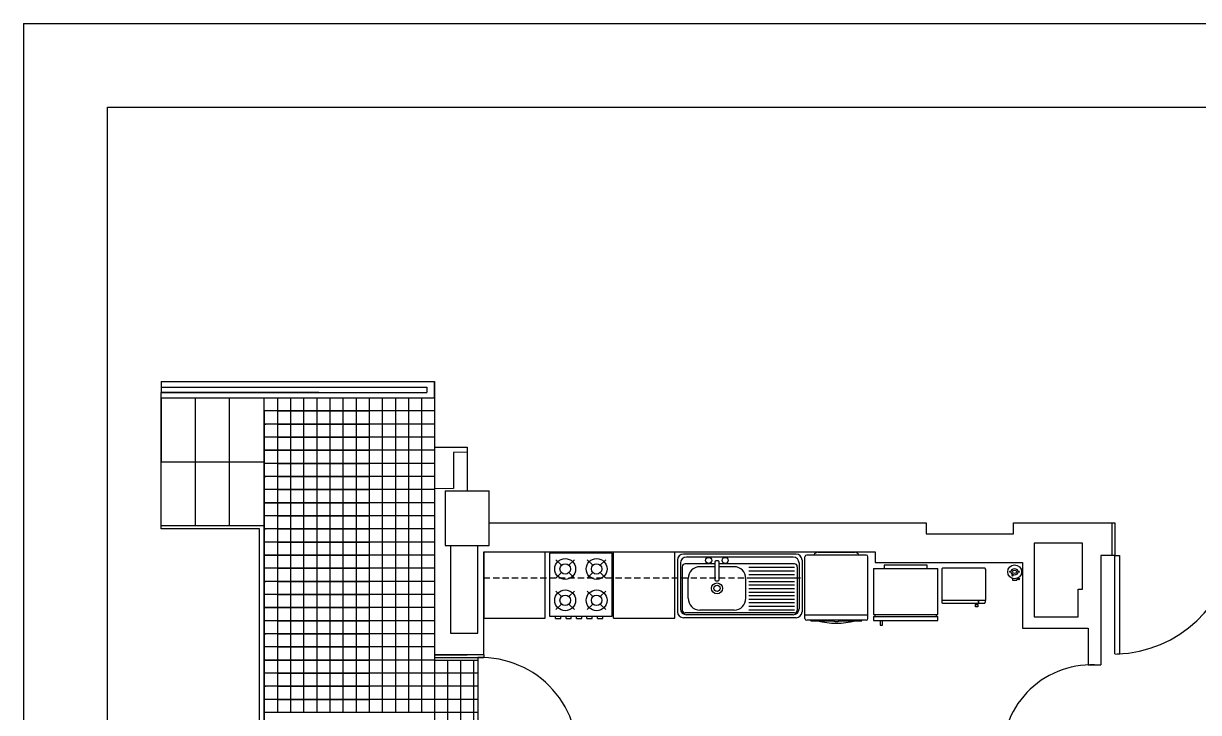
# Model space of a CAD drawing. Header units: millimetres. Extents: x 2377 to 4712, y -254 to 3188.
# Drawn here: x 3794.7 to 4005.4, y 1121.2 to 1244.8 of the extents above; entities that cross this region are included whole.
import ezdxf

# ---------------------------------------------------------------- set-up
doc = ezdxf.new("R2010")
doc.units = ezdxf.units.MM
doc.linetypes.add('DASHED2', pattern=[0.375, 0.25, -0.125])
doc.layers.add('Mobiliario', color=254, linetype='Continuous')
doc.layers.add('www.dwgautocad.com', color=7, linetype='Continuous')

# ---------------------------------------------------------------- blocks, each defined once
blk = doc.blocks.new('cl08-2')
for p, q in [((-0.439, 0), (-0.439, -0.879)), ((0.439, 0), (-0.439, 0)), ((0.439, -0.879), (0.439, 0)), ((-0.271, -0.168), (-0.349, -0.09)), ((-0.09, -0.09), (-0.168, -0.168)), ((0.168, -0.168), (0.09, -0.09)), ((0.271, -0.168), (0.349, -0.09)), ((-0.271, -0.271), (-0.349, -0.349)), ((-0.09, -0.349), (-0.168, -0.271)), ((0.09, -0.349), (0.168, -0.271)), ((0.349, -0.349), (0.271, -0.271)), ((-0.271, -0.607), (-0.349, -0.529)), ((-0.168, -0.607), (-0.09, -0.529)), ((0.168, -0.607), (0.09, -0.529)), ((0.271, -0.607), (0.349, -0.529)), ((-0.349, -0.788), (-0.271, -0.711)), ((-0.09, -0.788), (-0.168, -0.711)), ((0.09, -0.788), (0.168, -0.711)), ((0.349, -0.788), (0.271, -0.711)), ((-0.439, -0.879), (0.439, -0.879)), ((-0.354, -0.915), (-0.354, -0.879)), ((-0.354, -0.915), (-0.281, -0.915)), ((-0.281, -0.915), (-0.281, -0.879)), ((-0.208, -0.915), (-0.208, -0.879)), ((-0.208, -0.915), (-0.134, -0.915)), ((-0.134, -0.915), (-0.134, -0.879)), ((-0.061, -0.915), (-0.061, -0.879)), ((-0.061, -0.915), (0.012, -0.915)), ((0.012, -0.915), (0.012, -0.879)), ((0.085, -0.915), (0.085, -0.879)), ((0.085, -0.915), (0.159, -0.915)), ((0.159, -0.915), (0.159, -0.879)), ((0.232, -0.915), (0.232, -0.879)), ((0.232, -0.915), (0.305, -0.915)), ((0.305, -0.915), (0.305, -0.879))]:
    blk.add_line(p, q)
for centre, radius in [((-0.22, -0.22), 0.146), ((-0.22, -0.22), 0.0732), ((0.22, -0.22), 0.146), ((0.22, -0.22), 0.0732), ((-0.22, -0.659), 0.146), ((-0.22, -0.659), 0.0732), ((0.22, -0.659), 0.146), ((0.22, -0.659), 0.0732)]:
    blk.add_circle(centre, radius)
blk = doc.blocks.new('cl25-14')
at = {"layer": 'www.dwgautocad.com', "color": 0}
for p, q in [((0.478, 0.539), (-0.478, 0.539)), ((0.453, 0.514), (-0.453, 0.514)), ((-0.528, 0.489), (-0.528, 0.05)), ((-0.503, 0.464), (-0.503, 0.075)), ((-0.488, 0.4322), (-0.488, 0.065)), ((-0.2125, 0.4572), (-0.463, 0.4572)), ((-0.2125, 0.4322), (-0.338, 0.4322)), ((-0.2125, 0.4711), (-0.2125, 0.3223)), ((-0.1835, 0.4811), (-0.2025, 0.4811)), ((-0.1735, 0.3223), (-0.1735, 0.4711)), ((0.463, 0.4572), (-0.1735, 0.4572)), ((-0.048, 0.4322), (-0.1735, 0.4322)), ((0.463, 0.425), (0.077, 0.425)), ((0.488, 0.4322), (0.488, 0.065)), ((0.503, 0.464), (0.503, 0.075)), ((0.528, 0.489), (0.528, 0.05)), ((-0.438, 0.165), (-0.438, 0.3322)), ((-0.2025, 0.3123), (-0.1835, 0.3123)), ((0.052, 0.165), (0.052, 0.3322)), ((0.463, 0.395), (0.077, 0.395)), ((0.463, 0.365), (0.077, 0.365)), ((0.463, 0.335), (0.077, 0.335)), ((0.463, 0.305), (0.077, 0.305)), ((0.463, 0.275), (0.077, 0.275)), ((0.463, 0.245), (0.077, 0.245)), ((0.463, 0.215), (0.077, 0.215)), ((0.463, 0.185), (0.077, 0.185)), ((0.463, 0.155), (0.077, 0.155)), ((0.463, 0.125), (0.077, 0.125)), ((0.478, 0), (-0.478, 0)), ((0.463, 0.04), (-0.463, 0.04)), ((0.453, 0.025), (-0.453, 0.025)), ((-0.048, 0.065), (-0.338, 0.065)), ((0.463, 0.095), (0.077, 0.095)), ((0.463, 0.065), (0.077, 0.065))]:
    blk.add_line(p, q, dxfattribs=at)
for centre, radius in [((-0.264, 0.4859), 0.026), ((-0.1238, 0.4859), 0.026), ((-0.193, 0.2486), 0.0463), ((-0.193, 0.2486), 0.0263)]:
    blk.add_circle(centre, radius, dxfattribs=at)
for centre, radius, start, end in [((-0.478, 0.489), 0.05, 90, 180), ((-0.453, 0.464), 0.05, 90, 180), ((0.453, 0.464), 0.05, 0, 90), ((0.478, 0.489), 0.05, 0, 90), ((-0.463, 0.4322), 0.025, 90, 180), ((-0.338, 0.3322), 0.1, 90, 180), ((-0.2025, 0.4711), 0.01, 90, 180), ((-0.1835, 0.4711), 0.01, 0, 90), ((-0.048, 0.3322), 0.1, 0, 90), ((0.463, 0.4322), 0.025, 0, 90), ((-0.2025, 0.3223), 0.01, 180, 270), ((-0.1835, 0.3223), 0.01, 270, 0), ((-0.338, 0.165), 0.1, 180, 270), ((-0.048, 0.165), 0.1, 270, 0), ((-0.478, 0.05), 0.05, 180, 270), ((-0.453, 0.075), 0.05, 180, 270), ((-0.463, 0.065), 0.025, 180, 270), ((0.453, 0.075), 0.05, 270, 0), ((0.463, 0.065), 0.025, 270, 0), ((0.478, 0.05), 0.05, 270, 0)]:
    blk.add_arc(centre, radius, start, end, dxfattribs=at)
blk = doc.blocks.new('cl03b-planta')
for p, q in [((0.392, 2.874), (0.392, 3.548)), ((1.063, 3.568), (0.412, 3.568)), ((0.536, 3.598), (0.938, 3.598)), ((1.083, 2.874), (1.083, 3.548)), ((1.083, 2.911), (0.392, 2.911)), ((1.063, 2.854), (0.412, 2.854)), ((0.459, 2.846), (0.459, 2.854)), ((0.459, 2.846), (0.709, 2.846)), ((0.765, 2.846), (1.016, 2.846)), ((1.016, 2.846), (1.016, 2.854))]:
    blk.add_line(p, q)
for points in [[(0.712, 2.854), (0.709, 2.844)], [(0.762, 2.854), (0.765, 2.844)]]:
    blk.add_lwpolyline(points)
for centre, radius, start, end in [((0.412, 3.548), 0.02, 90, 180), ((0.536, 3.548), 0.05, 90, 156.5268), ((0.938, 3.548), 0.05, 23.4732, 90), ((1.063, 3.548), 0.02, 0, 90), ((0.412, 2.874), 0.02, 180, 270), ((0.737, 3.664), 0.843, 255.9297, 284.0703), ((0.737, 2.907), 0.0686, 245.6647, 294.3353), ((1.063, 2.874), 0.02, 270, 0)]:
    blk.add_arc(centre, radius, start, end)
blk = doc.blocks.new('CL-27-PLANTA-www.dwgautocad.com')
at = {"layer": 'www.dwgautocad.com', "ltscale": 0.3}
for p, q in [((9.724, 1.63), (9.689, 1.63)), ((9.689, 1.63), (9.689, 1.56)), ((9.724, 1.56), (9.724, 1.63)), ((9.828, 1.56), (8.843, 1.56)), ((8.843, 1.56), (8.843, 1.499)), ((9.828, 1.499), (8.843, 1.499)), ((9.828, 1.466), (8.843, 1.466)), ((8.843, 1.466), (8.843, 0.764)), ((8.863, 1.499), (8.863, 1.466)), ((9.808, 1.466), (9.808, 1.499)), ((9.828, 1.499), (9.828, 1.56)), ((9.828, 0.764), (9.828, 1.466)), ((9.828, 0.764), (8.843, 0.764)), ((9.005, 0.764), (9.005, 0.714)), ((9.665, 0.714), (9.665, 0.764)), ((9.005, 0.714), (9.665, 0.714))]:
    blk.add_line(p, q, dxfattribs=at)
blk = doc.blocks.new('IN04-3')
at = {"color": 0}
for p, q in [((-0.065, -0.2), (-0.065, -0.25)), ((-0.065, -0.25), (0.065, -0.25)), ((0.065, -0.2), (0.065, -0.25)), ((0.094, -0.188), (0.101, -0.201)), ((0.116, -0.175), (0.123, -0.188))]:
    blk.add_line(p, q, dxfattribs=at)
for centre, radius in [((0, 0), 0.21), ((-0.13, 0), 0.015), ((-0.13, 0), 0.0125), ((-0.13, 0), 0.0125), ((0, 0), 0.1), ((0, 0), 0.055), ((0.13, 0), 0.015), ((0.13, 0), 0.0125), ((0.13, 0), 0.0125), ((-0.065, -0.113), 0.018), ((-0.065, -0.113), 0.015), ((0.123, -0.213), 0.025), ((0.125, -0.216), 0.0175)]:
    blk.add_circle(centre, radius, dxfattribs=at)

msp = doc.modelspace()

# ---------------------------------------------------------------- linework, layer by layer
at = {"transparency": 33554687}
for p, q in [((3794.7, 1244.79), (4214.7, 1244.79)), ((3794.7, 1244.79), (3794.7, 947.79)), ((3794.7, 1244.79), (3794.7, 1229.79)), ((3809.75, 967.79), (3809.75, 1229.79)), ((3809.75, 1229.79), (4205.24, 1229.79)), ((3819.38, 1180.55), (3819.38, 1178.59)), ((3819.38, 1180.55), (3868.38, 1180.55)), ((3868.38, 1177.63), (3868.38, 1180.55)), ((3868.38, 1180.55), (3868.38, 1168.79)), ((3868.38, 1180.55), (3868.38, 1168.79)), ((3868.38, 1180.55), (3868.38, 1131.56)), ((3819.38, 1179.56), (3847.64, 1179.56)), ((3819.38, 1179.56), (3867.06, 1179.56)), ((3819.38, 1179.56), (3867.05, 1179.56)), ((3847.64, 1178.61), (3819.38, 1178.61)), ((3819.38, 1178.61), (3867.05, 1178.61)), ((3819.38, 1177.64), (3819.38, 1178.61)), ((3867.05, 1179.56), (3867.05, 1178.61)), ((3819.38, 1154.12), (3819.38, 1177.64)), ((3819.38, 1177.64), (3837.88, 1177.64)), ((3819.38, 1177.64), (3819.38, 1166.17)), ((3819.38, 1177.63), (3868.38, 1177.63)), ((3825.52, 1154.71), (3825.52, 1177.64)), ((3831.65, 1154.71), (3831.65, 1177.64)), ((3837.88, 1014.97), (3837.88, 1177.64)), ((3837.88, 1177.64), (3840.23, 1177.64)), ((3840.23, 1177.64), (3840.23, 1175.28)), ((3840.23, 1177.64), (3842.58, 1177.64)), ((3842.58, 1177.64), (3842.58, 1175.28)), ((3842.58, 1177.64), (3844.93, 1177.64)), ((3844.93, 1177.64), (3844.93, 1175.28)), ((3844.93, 1177.64), (3847.28, 1177.64)), ((3847.28, 1177.64), (3847.28, 1175.28)), ((3847.28, 1177.64), (3849.64, 1177.64)), ((3849.64, 1177.64), (3849.64, 1175.28)), ((3849.64, 1177.64), (3851.99, 1177.64)), ((3851.99, 1177.64), (3851.99, 1175.28)), ((3851.99, 1177.64), (3854.34, 1177.64)), ((3854.34, 1177.64), (3854.34, 1175.28)), ((3854.34, 1177.64), (3856.69, 1177.64)), ((3856.69, 1177.64), (3856.69, 1175.28)), ((3859.04, 1177.64), (3859.04, 1175.28)), ((3861.4, 1177.64), (3861.4, 1175.28)), ((3863.75, 1177.64), (3863.75, 1175.28)), ((3866.1, 1177.64), (3866.1, 1175.28)), ((3840.23, 1175.28), (3837.88, 1175.28)), ((3837.88, 1175.28), (3837.88, 1172.93)), ((3842.58, 1175.28), (3840.23, 1175.28)), ((3840.23, 1175.28), (3840.23, 1172.93)), ((3840.23, 1175.28), (3842.58, 1175.28)), ((3844.93, 1175.28), (3842.58, 1175.28)), ((3842.58, 1175.28), (3842.58, 1172.93)), ((3842.58, 1175.28), (3844.93, 1175.28)), ((3847.28, 1175.28), (3844.93, 1175.28)), ((3844.93, 1175.28), (3844.93, 1172.93)), ((3844.93, 1175.28), (3847.28, 1175.28)), ((3849.64, 1175.28), (3847.28, 1175.28)), ((3847.28, 1175.28), (3847.28, 1172.93)), ((3847.28, 1175.28), (3849.64, 1175.28)), ((3851.99, 1175.28), (3849.64, 1175.28)), ((3849.64, 1175.28), (3849.64, 1172.93)), ((3849.64, 1175.28), (3851.99, 1175.28)), ((3854.34, 1175.28), (3851.99, 1175.28)), ((3851.99, 1175.28), (3851.99, 1172.93)), ((3851.99, 1175.28), (3854.34, 1175.28)), ((3856.69, 1175.28), (3854.34, 1175.28)), ((3854.34, 1175.28), (3854.34, 1172.93)), ((3854.34, 1175.28), (3856.69, 1175.28)), ((3859.04, 1175.28), (3856.69, 1175.28)), ((3856.69, 1175.28), (3856.69, 1172.93)), ((3861.4, 1175.28), (3859.04, 1175.28)), ((3859.04, 1175.28), (3859.04, 1172.93)), ((3863.75, 1175.28), (3861.4, 1175.28)), ((3861.4, 1175.28), (3861.4, 1172.93)), ((3866.1, 1175.28), (3863.75, 1175.28)), ((3863.75, 1175.28), (3863.75, 1172.93)), ((3868.38, 1175.28), (3866.1, 1175.28)), ((3866.1, 1175.28), (3866.1, 1172.93)), ((3837.88, 1172.93), (3838.18, 1172.93)), ((3840.23, 1172.93), (3837.88, 1172.93)), ((3837.88, 1172.93), (3837.88, 1170.58)), ((3837.88, 1172.93), (3837.88, 1168.23)), ((3842.58, 1172.93), (3840.23, 1172.93)), ((3840.23, 1172.93), (3840.23, 1170.58)), ((3840.23, 1172.93), (3842.58, 1172.93)), ((3844.93, 1172.93), (3842.58, 1172.93)), ((3842.58, 1172.93), (3842.58, 1170.58)), ((3842.58, 1172.93), (3844.93, 1172.93)), ((3847.28, 1172.93), (3844.93, 1172.93)), ((3844.93, 1172.93), (3844.93, 1170.58)), ((3844.93, 1172.93), (3847.28, 1172.93)), ((3849.64, 1172.93), (3847.28, 1172.93)), ((3847.28, 1172.93), (3847.28, 1170.58)), ((3847.28, 1172.93), (3849.64, 1172.93)), ((3851.99, 1172.93), (3849.64, 1172.93)), ((3849.64, 1172.93), (3849.64, 1170.58)), ((3849.64, 1172.93), (3851.99, 1172.93)), ((3854.34, 1172.93), (3851.99, 1172.93)), ((3851.99, 1172.93), (3851.99, 1170.58)), ((3851.99, 1172.93), (3854.34, 1172.93)), ((3856.69, 1172.93), (3854.34, 1172.93)), ((3854.34, 1172.93), (3854.34, 1170.58)), ((3854.34, 1172.93), (3856.69, 1172.93)), ((3859.04, 1172.93), (3856.69, 1172.93)), ((3856.69, 1172.93), (3856.69, 1170.58)), ((3861.4, 1172.93), (3859.04, 1172.93)), ((3859.04, 1172.93), (3859.04, 1170.58)), ((3863.75, 1172.93), (3861.4, 1172.93)), ((3861.4, 1172.93), (3861.4, 1170.58)), ((3866.1, 1172.93), (3863.75, 1172.93)), ((3863.75, 1172.93), (3863.75, 1170.58)), ((3868.38, 1172.93), (3866.1, 1172.93)), ((3866.1, 1172.93), (3866.1, 1170.58)), ((3840.23, 1170.58), (3837.88, 1170.58)), ((3842.58, 1170.58), (3840.23, 1170.58)), ((3840.23, 1170.58), (3840.23, 1168.23)), ((3840.23, 1170.58), (3842.58, 1170.58)), ((3844.93, 1170.58), (3842.58, 1170.58)), ((3842.58, 1170.58), (3842.58, 1168.23)), ((3842.58, 1170.58), (3844.93, 1170.58)), ((3847.28, 1170.58), (3844.93, 1170.58)), ((3844.93, 1170.58), (3844.93, 1168.23)), ((3844.93, 1170.58), (3847.28, 1170.58)), ((3849.64, 1170.58), (3847.28, 1170.58)), ((3847.28, 1170.58), (3847.28, 1168.23)), ((3847.28, 1170.58), (3849.64, 1170.58)), ((3851.99, 1170.58), (3849.64, 1170.58)), ((3849.64, 1170.58), (3849.64, 1168.23)), ((3849.64, 1170.58), (3851.99, 1170.58)), ((3854.34, 1170.58), (3851.99, 1170.58)), ((3851.99, 1170.58), (3851.99, 1168.23)), ((3851.99, 1170.58), (3854.34, 1170.58)), ((3856.69, 1170.58), (3854.34, 1170.58)), ((3854.34, 1170.58), (3854.34, 1168.23)), ((3854.34, 1170.58), (3856.69, 1170.58)), ((3859.04, 1170.58), (3856.69, 1170.58)), ((3856.69, 1170.58), (3856.69, 1168.23)), ((3861.4, 1170.58), (3859.04, 1170.58)), ((3859.04, 1170.58), (3859.04, 1168.23)), ((3863.75, 1170.58), (3861.4, 1170.58)), ((3861.4, 1170.58), (3861.4, 1168.23)), ((3866.1, 1170.58), (3863.75, 1170.58)), ((3863.75, 1170.58), (3863.75, 1168.23)), ((3868.38, 1170.58), (3866.1, 1170.58)), ((3866.1, 1170.58), (3866.1, 1168.23)), ((3840.23, 1168.23), (3837.88, 1168.23)), ((3837.88, 1168.23), (3837.88, 1158.82)), ((3837.88, 1168.23), (3840.23, 1168.23)), ((3842.58, 1168.23), (3840.23, 1168.23)), ((3840.23, 1168.23), (3840.23, 1165.88)), ((3840.23, 1168.23), (3842.58, 1168.23)), ((3844.93, 1168.23), (3842.58, 1168.23)), ((3842.58, 1168.23), (3842.58, 1165.88)), ((3842.58, 1168.23), (3844.93, 1168.23)), ((3847.28, 1168.23), (3844.93, 1168.23)), ((3844.93, 1168.23), (3844.93, 1165.88)), ((3844.93, 1168.23), (3847.28, 1168.23)), ((3849.64, 1168.23), (3847.28, 1168.23)), ((3847.28, 1168.23), (3847.28, 1165.88)), ((3847.28, 1168.23), (3849.64, 1168.23)), ((3851.99, 1168.23), (3849.64, 1168.23)), ((3849.64, 1168.23), (3849.64, 1165.88)), ((3849.64, 1168.23), (3851.99, 1168.23)), ((3854.34, 1168.23), (3851.99, 1168.23)), ((3851.99, 1168.23), (3851.99, 1165.88)), ((3851.99, 1168.23), (3854.34, 1168.23)), ((3856.69, 1168.23), (3854.34, 1168.23)), ((3854.34, 1168.23), (3854.34, 1165.88)), ((3854.34, 1168.23), (3856.69, 1168.23)), ((3859.04, 1168.23), (3856.69, 1168.23)), ((3856.69, 1168.23), (3856.69, 1165.88)), ((3861.4, 1168.23), (3859.04, 1168.23)), ((3859.04, 1168.23), (3859.04, 1165.88)), ((3863.75, 1168.23), (3861.4, 1168.23)), ((3861.4, 1168.23), (3861.4, 1165.88)), ((3866.1, 1168.23), (3863.75, 1168.23)), ((3863.75, 1168.23), (3863.75, 1165.88)), ((3868.38, 1168.23), (3866.1, 1168.23)), ((3866.1, 1168.23), (3866.1, 1165.88)), ((3868.38, 1168.79), (3874.26, 1168.79)), ((3874.27, 1167.92), (3871.81, 1167.85)), ((3871.81, 1167.85), (3871.81, 1161.36)), ((3874.26, 1168.79), (3874.26, 1160.95)), ((3874.26, 1168.79), (3874.26, 1160.95)), ((3819.38, 1166.17), (3837.88, 1166.17)), ((3840.23, 1165.88), (3837.88, 1165.88)), ((3837.88, 1165.88), (3837.88, 1163.52)), ((3842.58, 1165.88), (3840.23, 1165.88)), ((3840.23, 1165.88), (3840.23, 1163.52)), ((3840.23, 1165.88), (3842.58, 1165.88)), ((3844.93, 1165.88), (3842.58, 1165.88)), ((3842.58, 1165.88), (3842.58, 1163.52)), ((3842.58, 1165.88), (3844.93, 1165.88)), ((3847.28, 1165.88), (3844.93, 1165.88)), ((3844.93, 1165.88), (3844.93, 1163.52)), ((3844.93, 1165.88), (3847.28, 1165.88)), ((3849.64, 1165.88), (3847.28, 1165.88)), ((3847.28, 1165.88), (3847.28, 1163.52)), ((3847.28, 1165.88), (3849.64, 1165.88)), ((3851.99, 1165.88), (3849.64, 1165.88)), ((3849.64, 1165.88), (3849.64, 1163.52)), ((3849.64, 1165.88), (3851.99, 1165.88)), ((3854.34, 1165.88), (3851.99, 1165.88)), ((3851.99, 1165.88), (3851.99, 1163.52)), ((3851.99, 1165.88), (3854.34, 1165.88)), ((3856.69, 1165.88), (3854.34, 1165.88)), ((3854.34, 1165.88), (3854.34, 1163.52)), ((3854.34, 1165.88), (3856.69, 1165.88)), ((3859.04, 1165.88), (3856.69, 1165.88)), ((3856.69, 1165.88), (3856.69, 1163.52)), ((3861.4, 1165.88), (3859.04, 1165.88)), ((3859.04, 1165.88), (3859.04, 1163.52)), ((3863.75, 1165.88), (3861.4, 1165.88)), ((3861.4, 1165.88), (3861.4, 1163.52)), ((3866.1, 1165.88), (3863.75, 1165.88)), ((3863.75, 1165.88), (3863.75, 1163.52)), ((3868.38, 1165.88), (3866.1, 1165.88)), ((3866.1, 1165.88), (3866.1, 1163.52)), ((3837.88, 1163.52), (3838.18, 1163.52)), ((3840.23, 1163.52), (3837.88, 1163.52)), ((3837.88, 1163.52), (3837.88, 1161.17)), ((3837.88, 1163.52), (3837.88, 1158.82)), ((3842.58, 1163.52), (3840.23, 1163.52)), ((3840.23, 1163.52), (3840.23, 1161.17)), ((3840.23, 1163.52), (3842.58, 1163.52)), ((3844.93, 1163.52), (3842.58, 1163.52)), ((3842.58, 1163.52), (3842.58, 1161.17)), ((3842.58, 1163.52), (3844.93, 1163.52)), ((3847.28, 1163.52), (3844.93, 1163.52)), ((3844.93, 1163.52), (3844.93, 1161.17)), ((3844.93, 1163.52), (3847.28, 1163.52)), ((3849.64, 1163.52), (3847.28, 1163.52)), ((3847.28, 1163.52), (3847.28, 1161.17)), ((3847.28, 1163.52), (3849.64, 1163.52)), ((3851.99, 1163.52), (3849.64, 1163.52)), ((3849.64, 1163.52), (3849.64, 1161.17)), ((3849.64, 1163.52), (3851.99, 1163.52)), ((3854.34, 1163.52), (3851.99, 1163.52)), ((3851.99, 1163.52), (3851.99, 1161.17)), ((3851.99, 1163.52), (3854.34, 1163.52)), ((3856.69, 1163.52), (3854.34, 1163.52)), ((3854.34, 1163.52), (3854.34, 1161.17)), ((3854.34, 1163.52), (3856.69, 1163.52)), ((3859.04, 1163.52), (3856.69, 1163.52)), ((3856.69, 1163.52), (3856.69, 1161.17)), ((3861.4, 1163.52), (3859.04, 1163.52)), ((3859.04, 1163.52), (3859.04, 1161.17)), ((3863.75, 1163.52), (3861.4, 1163.52)), ((3861.4, 1163.52), (3861.4, 1161.17)), ((3866.1, 1163.52), (3863.75, 1163.52)), ((3863.75, 1163.52), (3863.75, 1161.17)), ((3868.38, 1163.52), (3866.1, 1163.52)), ((3866.1, 1163.52), (3866.1, 1161.17)), ((3840.23, 1161.17), (3837.88, 1161.17)), ((3842.58, 1161.17), (3840.23, 1161.17)), ((3840.23, 1161.17), (3840.23, 1158.82)), ((3840.23, 1161.17), (3842.58, 1161.17)), ((3844.93, 1161.17), (3842.58, 1161.17)), ((3842.58, 1161.17), (3842.58, 1158.82)), ((3842.58, 1161.17), (3844.93, 1161.17)), ((3847.28, 1161.17), (3844.93, 1161.17)), ((3844.93, 1161.17), (3844.93, 1158.82)), ((3844.93, 1161.17), (3847.28, 1161.17)), ((3849.64, 1161.17), (3847.28, 1161.17)), ((3847.28, 1161.17), (3847.28, 1158.82)), ((3847.28, 1161.17), (3849.64, 1161.17)), ((3851.99, 1161.17), (3849.64, 1161.17)), ((3849.64, 1161.17), (3849.64, 1158.82)), ((3849.64, 1161.17), (3851.99, 1161.17)), ((3854.34, 1161.17), (3851.99, 1161.17)), ((3851.99, 1161.17), (3851.99, 1158.82)), ((3851.99, 1161.17), (3854.34, 1161.17)), ((3856.69, 1161.17), (3854.34, 1161.17)), ((3854.34, 1161.17), (3854.34, 1158.82)), ((3854.34, 1161.17), (3856.69, 1161.17)), ((3859.04, 1161.17), (3856.69, 1161.17)), ((3856.69, 1161.17), (3856.69, 1158.82)), ((3861.4, 1161.17), (3859.04, 1161.17)), ((3859.04, 1161.17), (3859.04, 1158.82)), ((3863.75, 1161.17), (3861.4, 1161.17)), ((3861.4, 1161.17), (3861.4, 1158.82)), ((3866.1, 1161.17), (3863.75, 1161.17)), ((3863.75, 1161.17), (3863.75, 1158.82)), ((3868.38, 1161.17), (3866.1, 1161.17)), ((3866.1, 1161.17), (3866.1, 1158.82)), ((3871.81, 1161.36), (3868.33, 1161.34)), ((3870.34, 1160.95), (3878.18, 1160.95)), ((3870.34, 1160.95), (3870.34, 1151.16)), ((3878.18, 1151.16), (3878.18, 1160.95)), ((3840.23, 1158.82), (3837.88, 1158.82)), ((3837.88, 1158.82), (3837.88, 1140.01)), ((3837.88, 1158.82), (3840.23, 1158.82)), ((3842.58, 1158.82), (3840.23, 1158.82)), ((3840.23, 1158.82), (3840.23, 1156.47)), ((3840.23, 1158.82), (3842.58, 1158.82)), ((3844.93, 1158.82), (3842.58, 1158.82)), ((3842.58, 1158.82), (3842.58, 1156.47)), ((3842.58, 1158.82), (3844.93, 1158.82)), ((3847.28, 1158.82), (3844.93, 1158.82)), ((3844.93, 1158.82), (3844.93, 1156.47)), ((3844.93, 1158.82), (3847.28, 1158.82)), ((3849.64, 1158.82), (3847.28, 1158.82)), ((3847.28, 1158.82), (3847.28, 1156.47)), ((3847.28, 1158.82), (3849.64, 1158.82)), ((3851.99, 1158.82), (3849.64, 1158.82)), ((3849.64, 1158.82), (3849.64, 1156.47)), ((3849.64, 1158.82), (3851.99, 1158.82)), ((3854.34, 1158.82), (3851.99, 1158.82)), ((3851.99, 1158.82), (3851.99, 1156.47)), ((3851.99, 1158.82), (3854.34, 1158.82)), ((3856.69, 1158.82), (3854.34, 1158.82)), ((3854.34, 1158.82), (3854.34, 1156.47)), ((3854.34, 1158.82), (3856.69, 1158.82)), ((3859.04, 1158.82), (3856.69, 1158.82)), ((3856.69, 1158.82), (3856.69, 1156.47)), ((3861.4, 1158.82), (3859.04, 1158.82)), ((3859.04, 1158.82), (3859.04, 1156.47)), ((3863.75, 1158.82), (3861.4, 1158.82)), ((3861.4, 1158.82), (3861.4, 1156.47)), ((3866.1, 1158.82), (3863.75, 1158.82)), ((3863.75, 1158.82), (3863.75, 1156.47)), ((3868.38, 1158.82), (3866.1, 1158.82)), ((3866.1, 1158.82), (3866.1, 1156.47)), ((3840.23, 1156.47), (3837.88, 1156.47)), ((3837.88, 1156.47), (3837.88, 1154.12)), ((3837.88, 1154.12), (3837.88, 1155.29)), ((3842.58, 1156.47), (3840.23, 1156.47)), ((3840.23, 1156.47), (3840.23, 1154.12)), ((3840.23, 1156.47), (3842.58, 1156.47)), ((3844.93, 1156.47), (3842.58, 1156.47)), ((3842.58, 1156.47), (3842.58, 1154.12)), ((3842.58, 1156.47), (3844.93, 1156.47)), ((3847.28, 1156.47), (3844.93, 1156.47)), ((3844.93, 1156.47), (3844.93, 1154.12)), ((3844.93, 1156.47), (3847.28, 1156.47)), ((3849.64, 1156.47), (3847.28, 1156.47)), ((3847.28, 1156.47), (3847.28, 1154.12)), ((3847.28, 1156.47), (3849.64, 1156.47)), ((3851.99, 1156.47), (3849.64, 1156.47)), ((3849.64, 1156.47), (3849.64, 1154.12)), ((3849.64, 1156.47), (3851.99, 1156.47)), ((3854.34, 1156.47), (3851.99, 1156.47)), ((3851.99, 1156.47), (3851.99, 1154.12)), ((3851.99, 1156.47), (3854.34, 1156.47)), ((3856.69, 1156.47), (3854.34, 1156.47)), ((3854.34, 1156.47), (3854.34, 1154.12)), ((3854.34, 1156.47), (3856.69, 1156.47)), ((3859.04, 1156.47), (3856.69, 1156.47)), ((3856.69, 1156.47), (3856.69, 1154.12)), ((3861.4, 1156.47), (3859.04, 1156.47)), ((3859.04, 1156.47), (3859.04, 1154.12)), ((3863.75, 1156.47), (3861.4, 1156.47)), ((3861.4, 1156.47), (3861.4, 1154.12)), ((3866.1, 1156.47), (3863.75, 1156.47)), ((3863.75, 1156.47), (3863.75, 1154.12)), ((3868.38, 1156.47), (3866.1, 1156.47)), ((3866.1, 1156.47), (3866.1, 1154.12)), ((3878.18, 1155.21), (3956.57, 1155.21)), ((3956.57, 1155.21), (3956.57, 1153.25)), ((3972.24, 1153.25), (3972.24, 1155.21)), ((3972.24, 1155.21), (3989.88, 1155.21)), ((3989.88, 1155.21), (3989.88, 1149.33)), ((3989.88, 1155.21), (3990.41, 1155.21)), ((3990.41, 1155.21), (3990.41, 1149.33)), ((3819.38, 1154.12), (3819.38, 1154.71)), ((3819.38, 1154.71), (3837.88, 1154.71)), ((3819.38, 1154.71), (3825.52, 1154.71)), ((3837.02, 1154.12), (3819.38, 1154.12)), ((3825.52, 1154.71), (3831.65, 1154.71)), ((3837.02, 1014.97), (3837.02, 1154.12)), ((3837.88, 1014.97), (3837.88, 1154.12)), ((3837.88, 1154.12), (3838.18, 1154.12)), ((3840.23, 1154.12), (3837.88, 1154.12)), ((3837.88, 1154.12), (3837.88, 1151.77)), ((3837.88, 1154.12), (3837.88, 1149.41)), ((3842.58, 1154.12), (3840.23, 1154.12)), ((3840.23, 1154.12), (3840.23, 1151.77)), ((3840.23, 1154.12), (3842.58, 1154.12)), ((3844.93, 1154.12), (3842.58, 1154.12)), ((3842.58, 1154.12), (3842.58, 1151.77)), ((3842.58, 1154.12), (3844.93, 1154.12)), ((3847.28, 1154.12), (3844.93, 1154.12)), ((3844.93, 1154.12), (3844.93, 1151.77)), ((3844.93, 1154.12), (3847.28, 1154.12)), ((3849.64, 1154.12), (3847.28, 1154.12)), ((3847.28, 1154.12), (3847.28, 1151.77)), ((3847.28, 1154.12), (3849.64, 1154.12)), ((3851.99, 1154.12), (3849.64, 1154.12)), ((3849.64, 1154.12), (3849.64, 1151.77)), ((3849.64, 1154.12), (3851.99, 1154.12)), ((3854.34, 1154.12), (3851.99, 1154.12)), ((3851.99, 1154.12), (3851.99, 1151.77)), ((3851.99, 1154.12), (3854.34, 1154.12)), ((3856.69, 1154.12), (3854.34, 1154.12)), ((3854.34, 1154.12), (3854.34, 1151.77)), ((3854.34, 1154.12), (3856.69, 1154.12)), ((3859.04, 1154.12), (3856.69, 1154.12)), ((3856.69, 1154.12), (3856.69, 1151.77)), ((3861.4, 1154.12), (3859.04, 1154.12)), ((3859.04, 1154.12), (3859.04, 1151.77)), ((3863.75, 1154.12), (3861.4, 1154.12)), ((3861.4, 1154.12), (3861.4, 1151.77)), ((3866.1, 1154.12), (3863.75, 1154.12)), ((3863.75, 1154.12), (3863.75, 1151.77)), ((3868.38, 1154.12), (3866.1, 1154.12)), ((3866.1, 1154.12), (3866.1, 1151.77)), ((3956.57, 1153.25), (3972.24, 1153.25)), ((3840.23, 1151.77), (3837.88, 1151.77)), ((3842.58, 1151.77), (3840.23, 1151.77)), ((3840.23, 1151.77), (3840.23, 1149.41)), ((3840.23, 1151.77), (3842.58, 1151.77)), ((3844.93, 1151.77), (3842.58, 1151.77)), ((3842.58, 1151.77), (3842.58, 1149.41)), ((3842.58, 1151.77), (3844.93, 1151.77)), ((3847.28, 1151.77), (3844.93, 1151.77)), ((3844.93, 1151.77), (3844.93, 1149.41)), ((3844.93, 1151.77), (3847.28, 1151.77)), ((3849.64, 1151.77), (3847.28, 1151.77)), ((3847.28, 1151.77), (3847.28, 1149.41)), ((3847.28, 1151.77), (3849.64, 1151.77)), ((3851.99, 1151.77), (3849.64, 1151.77)), ((3849.64, 1151.77), (3849.64, 1149.41)), ((3849.64, 1151.77), (3851.99, 1151.77)), ((3854.34, 1151.77), (3851.99, 1151.77)), ((3851.99, 1151.77), (3851.99, 1149.41)), ((3851.99, 1151.77), (3854.34, 1151.77)), ((3856.69, 1151.77), (3854.34, 1151.77)), ((3854.34, 1151.77), (3854.34, 1149.41)), ((3854.34, 1151.77), (3856.69, 1151.77)), ((3859.04, 1151.77), (3856.69, 1151.77)), ((3856.69, 1151.77), (3856.69, 1149.41)), ((3861.4, 1151.77), (3859.04, 1151.77)), ((3859.04, 1151.77), (3859.04, 1149.41)), ((3863.75, 1151.77), (3861.4, 1151.77)), ((3861.4, 1151.77), (3861.4, 1149.41)), ((3866.1, 1151.77), (3863.75, 1151.77)), ((3863.75, 1151.77), (3863.75, 1149.41)), ((3868.38, 1151.77), (3866.1, 1151.77)), ((3866.1, 1151.77), (3866.1, 1149.41)), ((3870.34, 1151.16), (3878.18, 1151.16)), ((3871.26, 1151.16), (3871.26, 1135.41)), ((3876.18, 1135.41), (3876.18, 1151.16)), ((3984.64, 1151.58), (3975.92, 1151.58)), ((3975.92, 1151.58), (3975.92, 1138.35)), ((3984.64, 1143.34), (3984.64, 1151.58)), ((3840.23, 1149.41), (3837.88, 1149.41)), ((3837.88, 1149.41), (3837.88, 1140.01)), ((3837.88, 1149.41), (3840.23, 1149.41)), ((3842.58, 1149.41), (3840.23, 1149.41)), ((3840.23, 1149.41), (3840.23, 1147.06)), ((3840.23, 1149.41), (3842.58, 1149.41)), ((3844.93, 1149.41), (3842.58, 1149.41)), ((3842.58, 1149.41), (3842.58, 1147.06)), ((3842.58, 1149.41), (3844.93, 1149.41)), ((3847.28, 1149.41), (3844.93, 1149.41)), ((3844.93, 1149.41), (3844.93, 1147.06)), ((3844.93, 1149.41), (3847.28, 1149.41)), ((3849.64, 1149.41), (3847.28, 1149.41)), ((3847.28, 1149.41), (3847.28, 1147.06)), ((3847.28, 1149.41), (3849.64, 1149.41)), ((3851.99, 1149.41), (3849.64, 1149.41)), ((3849.64, 1149.41), (3849.64, 1147.06)), ((3849.64, 1149.41), (3851.99, 1149.41)), ((3854.34, 1149.41), (3851.99, 1149.41)), ((3851.99, 1149.41), (3851.99, 1147.06)), ((3851.99, 1149.41), (3854.34, 1149.41)), ((3856.69, 1149.41), (3854.34, 1149.41)), ((3854.34, 1149.41), (3854.34, 1147.06)), ((3854.34, 1149.41), (3856.69, 1149.41)), ((3859.04, 1149.41), (3856.69, 1149.41)), ((3856.69, 1149.41), (3856.69, 1147.06)), ((3861.4, 1149.41), (3859.04, 1149.41)), ((3859.04, 1149.41), (3859.04, 1147.06)), ((3863.75, 1149.41), (3861.4, 1149.41)), ((3861.4, 1149.41), (3861.4, 1147.06)), ((3866.1, 1149.41), (3863.75, 1149.41)), ((3863.75, 1149.41), (3863.75, 1147.06)), ((3868.38, 1149.41), (3866.1, 1149.41)), ((3866.1, 1149.41), (3866.1, 1147.06)), ((3877.23, 1131.56), (3877.23, 1150.04)), ((3877.23, 1150.04), (3947.46, 1150.04)), ((3877.23, 1150.04), (3877.23, 1138.14)), ((3947.46, 1150.04), (3947.46, 1148.08)), ((3989.88, 1149.33), (3987.92, 1149.33)), ((3987.92, 1149.33), (3987.92, 1129.73)), ((3990.41, 1149.33), (3989.88, 1149.33)), ((3840.23, 1147.06), (3837.88, 1147.06)), ((3837.88, 1147.06), (3837.88, 1144.71)), ((3842.58, 1147.06), (3840.23, 1147.06)), ((3840.23, 1147.06), (3840.23, 1144.71)), ((3840.23, 1147.06), (3842.58, 1147.06)), ((3844.93, 1147.06), (3842.58, 1147.06)), ((3842.58, 1147.06), (3842.58, 1144.71)), ((3842.58, 1147.06), (3844.93, 1147.06)), ((3847.28, 1147.06), (3844.93, 1147.06)), ((3844.93, 1147.06), (3844.93, 1144.71)), ((3844.93, 1147.06), (3847.28, 1147.06)), ((3849.64, 1147.06), (3847.28, 1147.06)), ((3847.28, 1147.06), (3847.28, 1144.71)), ((3847.28, 1147.06), (3849.64, 1147.06)), ((3851.99, 1147.06), (3849.64, 1147.06)), ((3849.64, 1147.06), (3849.64, 1144.71)), ((3849.64, 1147.06), (3851.99, 1147.06)), ((3854.34, 1147.06), (3851.99, 1147.06)), ((3851.99, 1147.06), (3851.99, 1144.71)), ((3851.99, 1147.06), (3854.34, 1147.06)), ((3856.69, 1147.06), (3854.34, 1147.06)), ((3854.34, 1147.06), (3854.34, 1144.71)), ((3854.34, 1147.06), (3856.69, 1147.06)), ((3859.04, 1147.06), (3856.69, 1147.06)), ((3856.69, 1147.06), (3856.69, 1144.71)), ((3861.4, 1147.06), (3859.04, 1147.06)), ((3859.04, 1147.06), (3859.04, 1144.71)), ((3863.75, 1147.06), (3861.4, 1147.06)), ((3861.4, 1147.06), (3861.4, 1144.71)), ((3866.1, 1147.06), (3863.75, 1147.06)), ((3863.75, 1147.06), (3863.75, 1144.71)), ((3868.38, 1147.06), (3866.1, 1147.06)), ((3866.1, 1147.06), (3866.1, 1144.71)), ((3947.46, 1148.08), (3973.88, 1148.08)), ((3973.88, 1148.08), (3973.88, 1136.32)), ((3837.88, 1144.71), (3838.18, 1144.71)), ((3840.23, 1144.71), (3837.88, 1144.71)), ((3837.88, 1144.71), (3837.88, 1142.36)), ((3837.88, 1144.71), (3837.88, 1140.01)), ((3842.58, 1144.71), (3840.23, 1144.71)), ((3840.23, 1144.71), (3840.23, 1142.36)), ((3840.23, 1144.71), (3842.58, 1144.71)), ((3844.93, 1144.71), (3842.58, 1144.71)), ((3842.58, 1144.71), (3842.58, 1142.36)), ((3842.58, 1144.71), (3844.93, 1144.71)), ((3847.28, 1144.71), (3844.93, 1144.71)), ((3844.93, 1144.71), (3844.93, 1142.36)), ((3844.93, 1144.71), (3847.28, 1144.71)), ((3849.64, 1144.71), (3847.28, 1144.71)), ((3847.28, 1144.71), (3847.28, 1142.36)), ((3847.28, 1144.71), (3849.64, 1144.71)), ((3851.99, 1144.71), (3849.64, 1144.71)), ((3849.64, 1144.71), (3849.64, 1142.36)), ((3849.64, 1144.71), (3851.99, 1144.71)), ((3854.34, 1144.71), (3851.99, 1144.71)), ((3851.99, 1144.71), (3851.99, 1142.36)), ((3851.99, 1144.71), (3854.34, 1144.71)), ((3856.69, 1144.71), (3854.34, 1144.71)), ((3854.34, 1144.71), (3854.34, 1142.36)), ((3854.34, 1144.71), (3856.69, 1144.71)), ((3859.04, 1144.71), (3856.69, 1144.71)), ((3856.69, 1144.71), (3856.69, 1142.36)), ((3861.4, 1144.71), (3859.04, 1144.71)), ((3859.04, 1144.71), (3859.04, 1142.36)), ((3863.75, 1144.71), (3861.4, 1144.71)), ((3861.4, 1144.71), (3861.4, 1142.36)), ((3866.1, 1144.71), (3863.75, 1144.71)), ((3863.75, 1144.71), (3863.75, 1142.36)), ((3868.38, 1144.71), (3866.1, 1144.71)), ((3866.1, 1144.71), (3866.1, 1142.36)), ((3840.23, 1142.36), (3837.88, 1142.36)), ((3842.58, 1142.36), (3840.23, 1142.36)), ((3840.23, 1142.36), (3840.23, 1140.01)), ((3840.23, 1142.36), (3842.58, 1142.36)), ((3844.93, 1142.36), (3842.58, 1142.36)), ((3842.58, 1142.36), (3842.58, 1140.01)), ((3842.58, 1142.36), (3844.93, 1142.36)), ((3847.28, 1142.36), (3844.93, 1142.36)), ((3844.93, 1142.36), (3844.93, 1140.01)), ((3844.93, 1142.36), (3847.28, 1142.36)), ((3849.64, 1142.36), (3847.28, 1142.36)), ((3847.28, 1142.36), (3847.28, 1140.01)), ((3847.28, 1142.36), (3849.64, 1142.36)), ((3851.99, 1142.36), (3849.64, 1142.36)), ((3849.64, 1142.36), (3849.64, 1140.01)), ((3849.64, 1142.36), (3851.99, 1142.36)), ((3854.34, 1142.36), (3851.99, 1142.36)), ((3851.99, 1142.36), (3851.99, 1140.01)), ((3851.99, 1142.36), (3854.34, 1142.36)), ((3856.69, 1142.36), (3854.34, 1142.36)), ((3854.34, 1142.36), (3854.34, 1140.01)), ((3854.34, 1142.36), (3856.69, 1142.36)), ((3859.04, 1142.36), (3856.69, 1142.36)), ((3856.69, 1142.36), (3856.69, 1140.01)), ((3861.4, 1142.36), (3859.04, 1142.36)), ((3859.04, 1142.36), (3859.04, 1140.01)), ((3863.75, 1142.36), (3861.4, 1142.36)), ((3861.4, 1142.36), (3861.4, 1140.01)), ((3866.1, 1142.36), (3863.75, 1142.36)), ((3863.75, 1142.36), (3863.75, 1140.01)), ((3868.38, 1142.36), (3866.1, 1142.36)), ((3866.1, 1142.36), (3866.1, 1140.01)), ((3983.84, 1138.35), (3983.84, 1143.34)), ((3983.84, 1143.34), (3984.64, 1143.34)), ((3840.23, 1140.01), (3837.88, 1140.01)), ((3837.88, 1140.01), (3837.88, 1121.19)), ((3837.88, 1140.01), (3840.23, 1140.01)), ((3842.58, 1140.01), (3840.23, 1140.01)), ((3840.23, 1140.01), (3840.23, 1137.66)), ((3840.23, 1140.01), (3842.58, 1140.01)), ((3844.93, 1140.01), (3842.58, 1140.01)), ((3842.58, 1140.01), (3842.58, 1137.66)), ((3842.58, 1140.01), (3844.93, 1140.01)), ((3847.28, 1140.01), (3844.93, 1140.01)), ((3844.93, 1140.01), (3844.93, 1137.66)), ((3844.93, 1140.01), (3847.28, 1140.01)), ((3849.64, 1140.01), (3847.28, 1140.01)), ((3847.28, 1140.01), (3847.28, 1137.66)), ((3847.28, 1140.01), (3849.64, 1140.01)), ((3851.99, 1140.01), (3849.64, 1140.01)), ((3849.64, 1140.01), (3849.64, 1137.66)), ((3849.64, 1140.01), (3851.99, 1140.01)), ((3854.34, 1140.01), (3851.99, 1140.01)), ((3851.99, 1140.01), (3851.99, 1137.66)), ((3851.99, 1140.01), (3854.34, 1140.01)), ((3856.69, 1140.01), (3854.34, 1140.01)), ((3854.34, 1140.01), (3854.34, 1137.66)), ((3854.34, 1140.01), (3856.69, 1140.01)), ((3859.04, 1140.01), (3856.69, 1140.01)), ((3856.69, 1140.01), (3856.69, 1137.66)), ((3861.4, 1140.01), (3859.04, 1140.01)), ((3859.04, 1140.01), (3859.04, 1137.66)), ((3863.75, 1140.01), (3861.4, 1140.01)), ((3861.4, 1140.01), (3861.4, 1137.66)), ((3866.1, 1140.01), (3863.75, 1140.01)), ((3863.75, 1140.01), (3863.75, 1137.66)), ((3868.38, 1140.01), (3866.1, 1140.01)), ((3866.1, 1140.01), (3866.1, 1137.66)), ((3975.92, 1138.35), (3983.84, 1138.35)), ((3840.23, 1137.66), (3837.88, 1137.66)), ((3837.88, 1137.66), (3837.88, 1135.3)), ((3842.58, 1137.66), (3840.23, 1137.66)), ((3840.23, 1137.66), (3840.23, 1135.3)), ((3840.23, 1137.66), (3842.58, 1137.66)), ((3844.93, 1137.66), (3842.58, 1137.66)), ((3842.58, 1137.66), (3842.58, 1135.3)), ((3842.58, 1137.66), (3844.93, 1137.66)), ((3847.28, 1137.66), (3844.93, 1137.66)), ((3844.93, 1137.66), (3844.93, 1135.3)), ((3844.93, 1137.66), (3847.28, 1137.66)), ((3849.64, 1137.66), (3847.28, 1137.66)), ((3847.28, 1137.66), (3847.28, 1135.3)), ((3847.28, 1137.66), (3849.64, 1137.66)), ((3851.99, 1137.66), (3849.64, 1137.66)), ((3849.64, 1137.66), (3849.64, 1135.3)), ((3849.64, 1137.66), (3851.99, 1137.66)), ((3854.34, 1137.66), (3851.99, 1137.66)), ((3851.99, 1137.66), (3851.99, 1135.3)), ((3851.99, 1137.66), (3854.34, 1137.66)), ((3856.69, 1137.66), (3854.34, 1137.66)), ((3854.34, 1137.66), (3854.34, 1135.3)), ((3854.34, 1137.66), (3856.69, 1137.66)), ((3859.04, 1137.66), (3856.69, 1137.66)), ((3856.69, 1137.66), (3856.69, 1135.3)), ((3861.4, 1137.66), (3859.04, 1137.66)), ((3859.04, 1137.66), (3859.04, 1135.3)), ((3863.75, 1137.66), (3861.4, 1137.66)), ((3861.4, 1137.66), (3861.4, 1135.3)), ((3866.1, 1137.66), (3863.75, 1137.66)), ((3863.75, 1137.66), (3863.75, 1135.3)), ((3868.38, 1137.66), (3866.1, 1137.66)), ((3866.1, 1137.66), (3866.1, 1135.3)), ((3973.88, 1136.32), (3985.64, 1136.32)), ((3985.64, 1136.32), (3985.64, 1129.73)), ((3837.88, 1135.3), (3838.18, 1135.3)), ((3840.23, 1135.3), (3837.88, 1135.3)), ((3837.88, 1135.3), (3837.88, 1132.95)), ((3837.88, 1135.3), (3837.88, 1130.6)), ((3842.58, 1135.3), (3840.23, 1135.3)), ((3840.23, 1135.3), (3840.23, 1132.95)), ((3840.23, 1135.3), (3842.58, 1135.3)), ((3844.93, 1135.3), (3842.58, 1135.3)), ((3842.58, 1135.3), (3842.58, 1132.95)), ((3842.58, 1135.3), (3844.93, 1135.3)), ((3847.28, 1135.3), (3844.93, 1135.3)), ((3844.93, 1135.3), (3844.93, 1132.95)), ((3844.93, 1135.3), (3847.28, 1135.3)), ((3849.64, 1135.3), (3847.28, 1135.3)), ((3847.28, 1135.3), (3847.28, 1132.95)), ((3847.28, 1135.3), (3849.64, 1135.3)), ((3851.99, 1135.3), (3849.64, 1135.3)), ((3849.64, 1135.3), (3849.64, 1132.95)), ((3849.64, 1135.3), (3851.99, 1135.3)), ((3854.34, 1135.3), (3851.99, 1135.3)), ((3851.99, 1135.3), (3851.99, 1132.95)), ((3851.99, 1135.3), (3854.34, 1135.3)), ((3856.69, 1135.3), (3854.34, 1135.3)), ((3854.34, 1135.3), (3854.34, 1132.95)), ((3854.34, 1135.3), (3856.69, 1135.3)), ((3859.04, 1135.3), (3856.69, 1135.3)), ((3856.69, 1135.3), (3856.69, 1132.95)), ((3861.4, 1135.3), (3859.04, 1135.3)), ((3859.04, 1135.3), (3859.04, 1132.95)), ((3863.75, 1135.3), (3861.4, 1135.3)), ((3861.4, 1135.3), (3861.4, 1132.95)), ((3866.1, 1135.3), (3863.75, 1135.3)), ((3863.75, 1135.3), (3863.75, 1132.95)), ((3868.38, 1135.3), (3866.1, 1135.3)), ((3866.1, 1135.3), (3866.1, 1132.95)), ((3871.26, 1135.41), (3876.18, 1135.41)), ((3840.23, 1132.95), (3837.88, 1132.95)), ((3842.58, 1132.95), (3840.23, 1132.95)), ((3840.23, 1132.95), (3840.23, 1130.6)), ((3840.23, 1132.95), (3842.58, 1132.95)), ((3844.93, 1132.95), (3842.58, 1132.95)), ((3842.58, 1132.95), (3842.58, 1130.6)), ((3842.58, 1132.95), (3844.93, 1132.95)), ((3847.28, 1132.95), (3844.93, 1132.95)), ((3844.93, 1132.95), (3844.93, 1130.6)), ((3844.93, 1132.95), (3847.28, 1132.95)), ((3849.64, 1132.95), (3847.28, 1132.95)), ((3847.28, 1132.95), (3847.28, 1130.6)), ((3847.28, 1132.95), (3849.64, 1132.95)), ((3851.99, 1132.95), (3849.64, 1132.95)), ((3849.64, 1132.95), (3849.64, 1130.6)), ((3849.64, 1132.95), (3851.99, 1132.95)), ((3854.34, 1132.95), (3851.99, 1132.95)), ((3851.99, 1132.95), (3851.99, 1130.6)), ((3851.99, 1132.95), (3854.34, 1132.95)), ((3856.69, 1132.95), (3854.34, 1132.95)), ((3854.34, 1132.95), (3854.34, 1130.6)), ((3854.34, 1132.95), (3856.69, 1132.95)), ((3859.04, 1132.95), (3856.69, 1132.95)), ((3856.69, 1132.95), (3856.69, 1130.6)), ((3861.4, 1132.95), (3859.04, 1132.95)), ((3859.04, 1132.95), (3859.04, 1130.6)), ((3863.75, 1132.95), (3861.4, 1132.95)), ((3861.4, 1132.95), (3861.4, 1130.6)), ((3866.1, 1132.95), (3863.75, 1132.95)), ((3863.75, 1132.95), (3863.75, 1130.6)), ((3868.38, 1132.95), (3866.1, 1132.95)), ((3866.1, 1132.95), (3866.1, 1130.6)), ((3868.38, 1131.56), (3874.24, 1131.56)), ((3877.23, 1131.56), (3868.38, 1131.56)), ((3868.38, 1131.56), (3868.38, 1131.05)), ((3877.23, 1131.56), (3877.23, 1131.05)), ((3840.23, 1130.6), (3837.88, 1130.6)), ((3837.88, 1130.6), (3837.88, 1121.19)), ((3837.88, 1130.6), (3840.23, 1130.6)), ((3842.58, 1130.6), (3840.23, 1130.6)), ((3840.23, 1130.6), (3840.23, 1128.25)), ((3840.23, 1130.6), (3842.58, 1130.6)), ((3844.93, 1130.6), (3842.58, 1130.6)), ((3842.58, 1130.6), (3842.58, 1128.25)), ((3842.58, 1130.6), (3844.93, 1130.6)), ((3847.28, 1130.6), (3844.93, 1130.6)), ((3844.93, 1130.6), (3844.93, 1128.25)), ((3844.93, 1130.6), (3847.28, 1130.6)), ((3849.64, 1130.6), (3847.28, 1130.6)), ((3847.28, 1130.6), (3847.28, 1128.25)), ((3847.28, 1130.6), (3849.64, 1130.6)), ((3851.99, 1130.6), (3849.64, 1130.6)), ((3849.64, 1130.6), (3849.64, 1128.25)), ((3849.64, 1130.6), (3851.99, 1130.6)), ((3854.34, 1130.6), (3851.99, 1130.6)), ((3851.99, 1130.6), (3851.99, 1128.25)), ((3851.99, 1130.6), (3854.34, 1130.6)), ((3856.69, 1130.6), (3854.34, 1130.6)), ((3854.34, 1130.6), (3854.34, 1128.25)), ((3854.34, 1130.6), (3856.69, 1130.6)), ((3859.04, 1130.6), (3856.69, 1130.6)), ((3856.69, 1130.6), (3856.69, 1128.25)), ((3861.4, 1130.6), (3859.04, 1130.6)), ((3859.04, 1130.6), (3859.04, 1128.25)), ((3863.75, 1130.6), (3861.4, 1130.6)), ((3861.4, 1130.6), (3861.4, 1128.25)), ((3866.1, 1130.6), (3863.75, 1130.6)), ((3863.75, 1130.6), (3863.75, 1128.25)), ((3868.38, 1130.6), (3866.1, 1130.6)), ((3866.1, 1130.6), (3866.1, 1128.25)), ((3868.38, 1131.05), (3877.23, 1131.05)), ((3868.38, 1131.05), (3868.38, 1110.47)), ((3868.38, 1130.6), (3870.73, 1130.6)), ((3870.73, 1130.6), (3870.73, 1110.98)), ((3870.73, 1130.6), (3873.08, 1130.6)), ((3873.08, 1130.6), (3873.08, 1110.98)), ((3873.08, 1130.6), (3875.43, 1130.6)), ((3875.43, 1110.98), (3875.43, 1130.6)), ((3875.43, 1130.6), (3876.2, 1130.6)), ((3876.2, 1131.05), (3876.2, 1110.98)), ((3985.64, 1129.73), (3987.92, 1129.73)), ((3840.23, 1128.25), (3837.88, 1128.25)), ((3837.88, 1128.25), (3837.88, 1125.9)), ((3842.58, 1128.25), (3840.23, 1128.25)), ((3840.23, 1128.25), (3840.23, 1125.9)), ((3840.23, 1128.25), (3842.58, 1128.25)), ((3844.93, 1128.25), (3842.58, 1128.25)), ((3842.58, 1128.25), (3842.58, 1125.9)), ((3842.58, 1128.25), (3844.93, 1128.25)), ((3847.28, 1128.25), (3844.93, 1128.25)), ((3844.93, 1128.25), (3844.93, 1125.9)), ((3844.93, 1128.25), (3847.28, 1128.25)), ((3849.64, 1128.25), (3847.28, 1128.25)), ((3847.28, 1128.25), (3847.28, 1125.9)), ((3847.28, 1128.25), (3849.64, 1128.25)), ((3851.99, 1128.25), (3849.64, 1128.25)), ((3849.64, 1128.25), (3849.64, 1125.9)), ((3849.64, 1128.25), (3851.99, 1128.25)), ((3854.34, 1128.25), (3851.99, 1128.25)), ((3851.99, 1128.25), (3851.99, 1125.9)), ((3851.99, 1128.25), (3854.34, 1128.25)), ((3856.69, 1128.25), (3854.34, 1128.25)), ((3854.34, 1128.25), (3854.34, 1125.9)), ((3854.34, 1128.25), (3856.69, 1128.25)), ((3859.04, 1128.25), (3856.69, 1128.25)), ((3856.69, 1128.25), (3856.69, 1125.9)), ((3861.4, 1128.25), (3859.04, 1128.25)), ((3859.04, 1128.25), (3859.04, 1125.9)), ((3863.75, 1128.25), (3861.4, 1128.25)), ((3861.4, 1128.25), (3861.4, 1125.9)), ((3866.1, 1128.25), (3863.75, 1128.25)), ((3863.75, 1128.25), (3863.75, 1125.9)), ((3868.38, 1128.25), (3866.1, 1128.25)), ((3866.1, 1128.25), (3866.1, 1125.9)), ((3870.65, 1128.25), (3868.38, 1128.25)), ((3872.93, 1128.25), (3870.65, 1128.25)), ((3876.2, 1128.25), (3872.93, 1128.25)), ((3837.88, 1125.9), (3838.18, 1125.9)), ((3840.23, 1125.9), (3837.88, 1125.9)), ((3837.88, 1125.9), (3837.88, 1123.55)), ((3837.88, 1125.9), (3837.88, 1121.19)), ((3842.58, 1125.9), (3840.23, 1125.9)), ((3840.23, 1125.9), (3840.23, 1123.55)), ((3840.23, 1125.9), (3842.58, 1125.9)), ((3844.93, 1125.9), (3842.58, 1125.9)), ((3842.58, 1125.9), (3842.58, 1123.55)), ((3842.58, 1125.9), (3844.93, 1125.9)), ((3847.28, 1125.9), (3844.93, 1125.9)), ((3844.93, 1125.9), (3844.93, 1123.55)), ((3844.93, 1125.9), (3847.28, 1125.9)), ((3849.64, 1125.9), (3847.28, 1125.9)), ((3847.28, 1125.9), (3847.28, 1123.55)), ((3847.28, 1125.9), (3849.64, 1125.9)), ((3851.99, 1125.9), (3849.64, 1125.9)), ((3849.64, 1125.9), (3849.64, 1123.55)), ((3849.64, 1125.9), (3851.99, 1125.9)), ((3854.34, 1125.9), (3851.99, 1125.9)), ((3851.99, 1125.9), (3851.99, 1123.55)), ((3851.99, 1125.9), (3854.34, 1125.9)), ((3856.69, 1125.9), (3854.34, 1125.9)), ((3854.34, 1125.9), (3854.34, 1123.55)), ((3854.34, 1125.9), (3856.69, 1125.9)), ((3859.04, 1125.9), (3856.69, 1125.9)), ((3856.69, 1125.9), (3856.69, 1123.55)), ((3861.4, 1125.9), (3859.04, 1125.9)), ((3859.04, 1125.9), (3859.04, 1123.55)), ((3863.75, 1125.9), (3861.4, 1125.9)), ((3861.4, 1125.9), (3861.4, 1123.55)), ((3866.1, 1125.9), (3863.75, 1125.9)), ((3863.75, 1125.9), (3863.75, 1123.55)), ((3868.38, 1125.9), (3866.1, 1125.9)), ((3866.1, 1125.9), (3866.1, 1123.55)), ((3870.65, 1125.9), (3868.38, 1125.9)), ((3872.93, 1125.9), (3870.65, 1125.9)), ((3876.2, 1125.9), (3872.93, 1125.9)), ((3840.23, 1123.55), (3837.88, 1123.55)), ((3842.58, 1123.55), (3840.23, 1123.55)), ((3840.23, 1123.55), (3840.23, 1121.19)), ((3840.23, 1123.55), (3842.58, 1123.55)), ((3844.93, 1123.55), (3842.58, 1123.55)), ((3842.58, 1123.55), (3842.58, 1121.19)), ((3842.58, 1123.55), (3844.93, 1123.55)), ((3847.28, 1123.55), (3844.93, 1123.55)), ((3844.93, 1123.55), (3844.93, 1121.19)), ((3844.93, 1123.55), (3847.28, 1123.55)), ((3849.64, 1123.55), (3847.28, 1123.55)), ((3847.28, 1123.55), (3847.28, 1121.19)), ((3847.28, 1123.55), (3849.64, 1123.55)), ((3851.99, 1123.55), (3849.64, 1123.55)), ((3849.64, 1123.55), (3849.64, 1121.19)), ((3849.64, 1123.55), (3851.99, 1123.55)), ((3854.34, 1123.55), (3851.99, 1123.55)), ((3851.99, 1123.55), (3851.99, 1121.19)), ((3851.99, 1123.55), (3854.34, 1123.55)), ((3856.69, 1123.55), (3854.34, 1123.55)), ((3854.34, 1123.55), (3854.34, 1121.19)), ((3854.34, 1123.55), (3856.69, 1123.55)), ((3859.04, 1123.55), (3856.69, 1123.55)), ((3856.69, 1123.55), (3856.69, 1121.19)), ((3861.4, 1123.55), (3859.04, 1123.55)), ((3859.04, 1123.55), (3859.04, 1121.19)), ((3863.75, 1123.55), (3861.4, 1123.55)), ((3861.4, 1123.55), (3861.4, 1121.19)), ((3866.1, 1123.55), (3863.75, 1123.55)), ((3863.75, 1123.55), (3863.75, 1121.19)), ((3868.38, 1123.55), (3866.1, 1123.55)), ((3866.1, 1123.55), (3866.1, 1121.19)), ((3870.65, 1123.55), (3868.38, 1123.55)), ((3872.93, 1123.55), (3870.65, 1123.55)), ((3876.2, 1123.55), (3872.93, 1123.55)), ((3840.23, 1121.19), (3837.88, 1121.19)), ((3837.88, 1121.19), (3837.88, 1064.75)), ((3842.58, 1121.19), (3840.23, 1121.19)), ((3844.93, 1121.19), (3842.58, 1121.19)), ((3847.28, 1121.19), (3844.93, 1121.19)), ((3849.64, 1121.19), (3847.28, 1121.19)), ((3851.99, 1121.19), (3849.64, 1121.19)), ((3854.34, 1121.19), (3851.99, 1121.19)), ((3856.69, 1121.19), (3854.34, 1121.19)), ((3859.04, 1121.19), (3856.69, 1121.19)), ((3861.4, 1121.19), (3859.04, 1121.19)), ((3863.75, 1121.19), (3861.4, 1121.19)), ((3866.1, 1121.19), (3863.75, 1121.19)), ((3868.38, 1121.19), (3866.1, 1121.19)), ((3870.65, 1121.19), (3868.38, 1121.19)), ((3872.93, 1121.19), (3870.65, 1121.19)), ((3876.2, 1121.19), (3872.93, 1121.19))]:
    msp.add_line(p, q, dxfattribs=at)
for points in [[(3959.55, 1147.07, 0.414214), (3959.36, 1146.91), (3959.36, 1140.98)], [(3967.24, 1146.86, 0.414214), (3967.08, 1147.07), (3959.52, 1147.07)], [(3967.24, 1146.91), (3967.24, 1141.3), (3965.95, 1141.3), (3965.95, 1140.82), (3967.08, 1140.82, 0.161521), (3967.24, 1141.37)], [(3959.36, 1141.03, 0.414214), (3959.52, 1140.82), (3965.95, 1140.82), (3965.95, 1141.3), (3959.36, 1141.3)]]:
    msp.add_lwpolyline(points, format="xyb", dxfattribs=at)
msp.add_lwpolyline([(3965.51, 1140.82), (3965.78, 1140.82), (3965.78, 1140.54), (3965.84, 1140.54), (3965.51, 1140.54), (3965.84, 1140.54), (3965.84, 1140.15), (3965.45, 1140.15), (3965.45, 1140.54), (3965.51, 1140.54)], close=True, dxfattribs=at)
at = {"layer": 'Mobiliario', "transparency": 33554687}
for p, q in [((3888.23, 1138.14), (3888.23, 1150.04)), ((3900.5, 1138.13), (3900.5, 1150.04)), ((3911.49, 1138.13), (3911.49, 1150.04)), ((3990.41, 1131.74), (3990.41, 1149.33)), ((3990.41, 1149.33), (3991.23, 1149.33)), ((3991.23, 1149.33), (3991.23, 1131.66)), ((3877.23, 1138.14), (3888.23, 1138.14)), ((3900.5, 1138.13), (3911.49, 1138.13)), ((3990.41, 1131.74), (3991.23, 1131.66))]:
    msp.add_line(p, q, dxfattribs=at)
at = {"layer": 'Mobiliario', "linetype": 'DASHED2', "ltscale": 4.5, "transparency": 33554687}
msp.add_line((3877.23, 1145.33), (3934.31, 1145.33), dxfattribs=at)
at = {"layer": 'Mobiliario', "transparency": 33554687}
for centre, radius, start, end in [((3990.13, 1153.51), 21.83, 271.8108, 354.8483), ((3876.72, 1113.74), 17.32, 351.8946, 91.7099), ((3986.21, 1113.79), 15.95, 87.9494, 184.995)]:
    msp.add_arc(centre, radius, start, end, dxfattribs=at)

# ---------------------------------------------------------------- block references
at = {"transparency": 33554687, "xscale": 5.932328879305625, "yscale": 5.932328879305625, "zscale": 5.932328879305625}
msp.add_blockref('IN04-3', (3972.44, 1146.43), dxfattribs=at)
at = {"layer": 'Mobiliario', "transparency": 33554687}
for name, p, xscale, yscale, zscale in [('cl08-2', (3894.66, 1149.76), 12.80919295826736, 12.80919295826736, 12.80919295826736), ('cl25-14', (3923.15, 1138.2), 21.14842405815984, 21.14842405815984, 21.14842405815984), ('cl03b-planta', (3928.41, 1091.03), 16.37043631613739, 16.37043631613739, 16.37043631613739)]:
    msp.add_blockref(name, p, dxfattribs=dict(at, xscale=xscale, yscale=yscale, zscale=zscale))
at = {"layer": 'Mobiliario', "color": 251, "true_color": 0x636466, "transparency": 33554684, "xscale": 11.71182946332278, "yscale": 11.71182946332278, "zscale": 11.71182946332278, "rotation": 180}
msp.add_blockref('CL-27-PLANTA-www.dwgautocad.com', (4062.22, 1155.96), dxfattribs=at)

doc.saveas('drawing.dxf')
